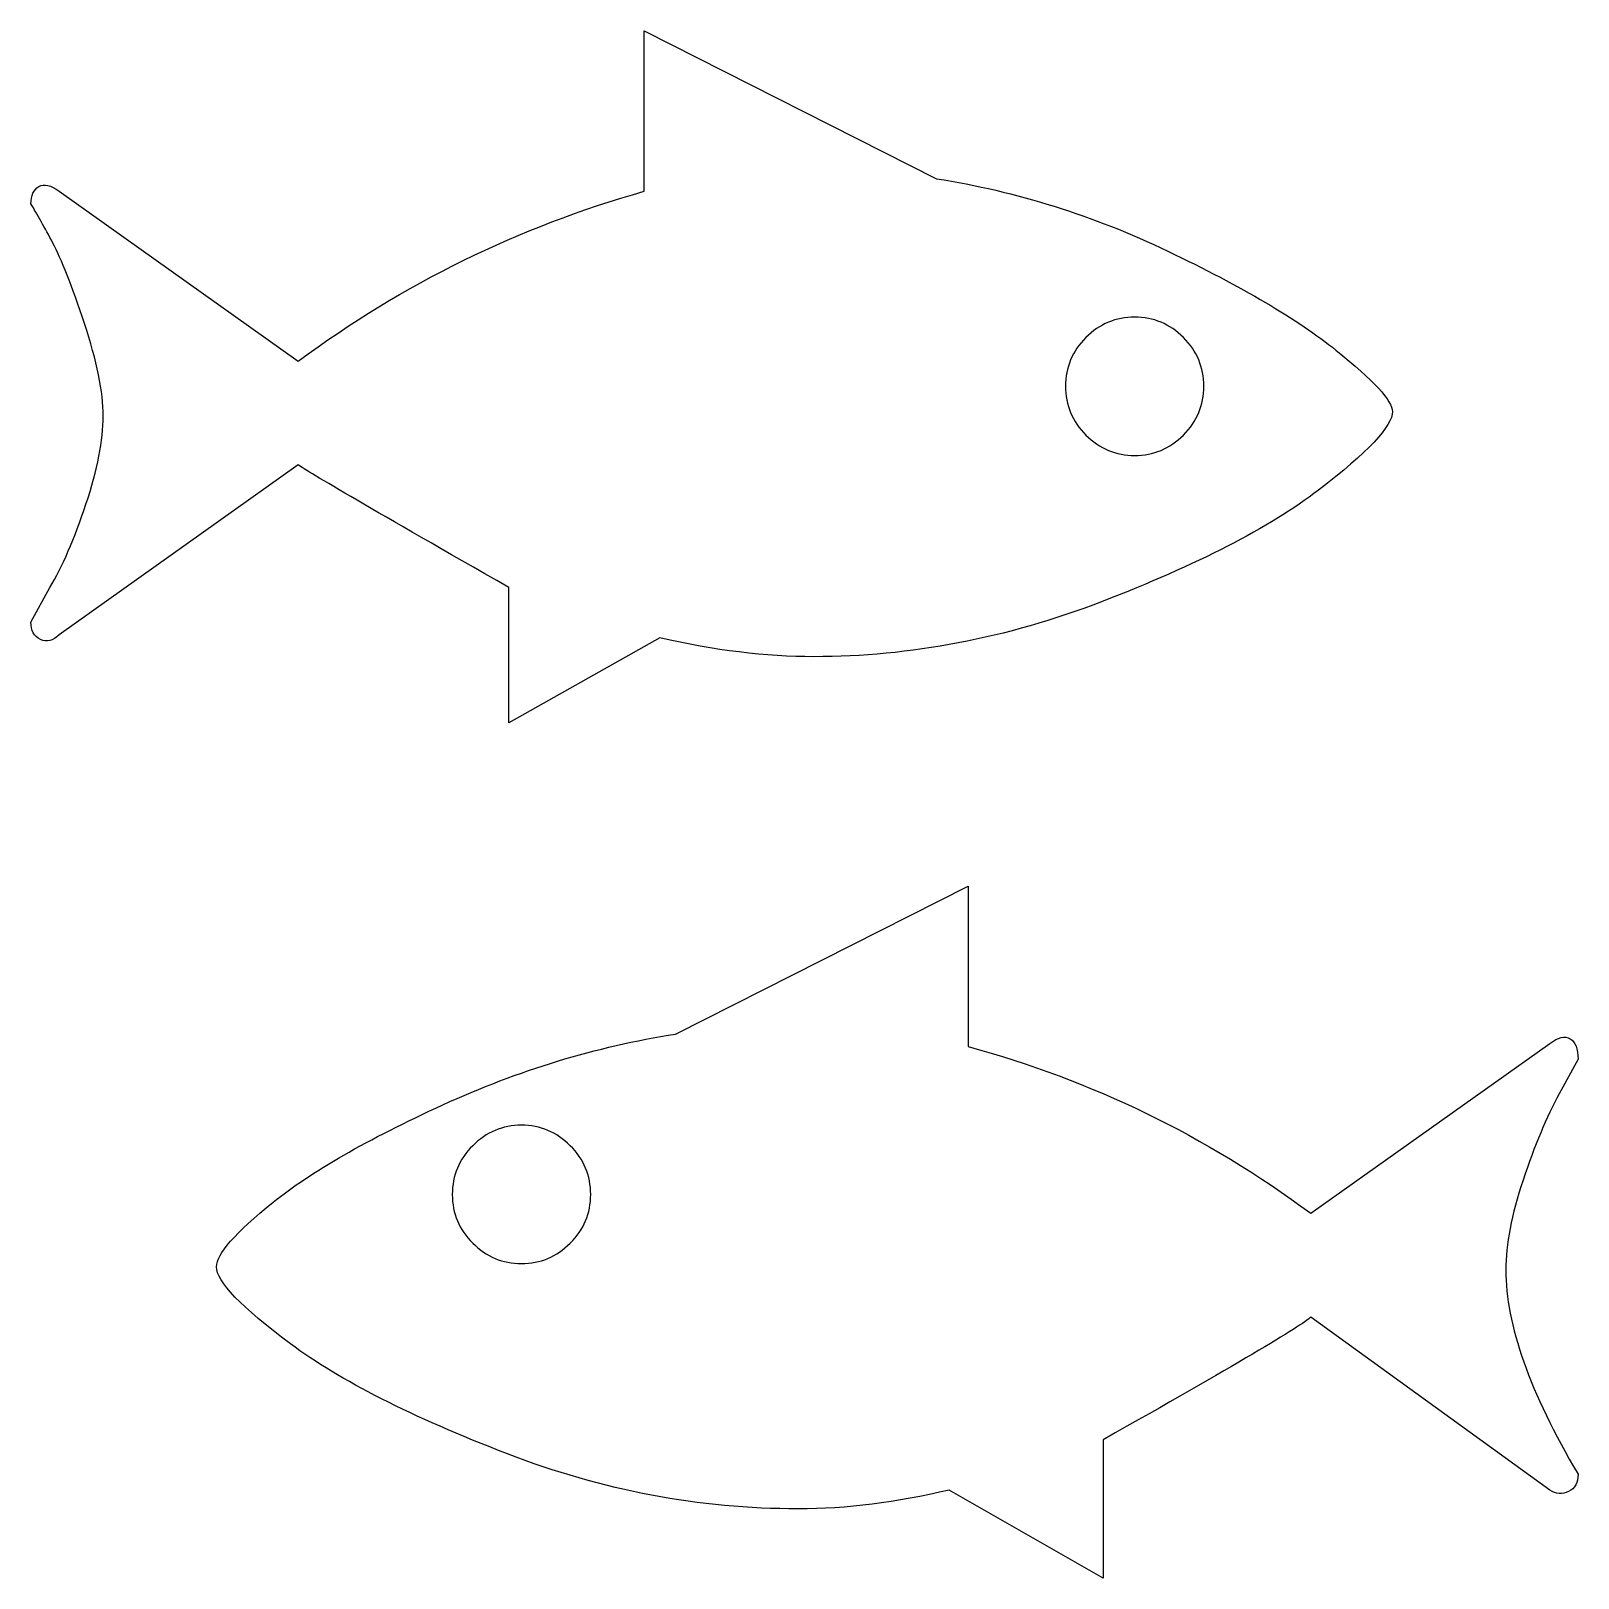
# Model space of a CAD drawing. Header units: centimetres. Extents: x -10.8 to 10.8, y -10.8 to 10.8.
import ezdxf

# ---------------------------------------------------------------- set-up
doc = ezdxf.new("R2010")
doc.units = ezdxf.units.CM
doc.header["$MEASUREMENT"] = 0
doc.layers.add('Layer 1', color=7, linetype='Continuous')

msp = doc.modelspace()

# ---------------------------------------------------------------- linework, layer by layer
at = {"layer": 'Layer 1'}
for points, knots in [([(-4.12492, 3.02787), (-4.12492, 3.02787), (-4.12492, 1.14094), (-4.12492, 1.14094), (-4.12492, 1.14094), (-4.12492, 1.14094), (-2.01858, 2.32576), (-2.01858, 2.32576), (-2.01858, 2.32576), (-1.25797, 2.15023), (-0.5412, 2.06247), (0.13164, 2.06247), (0.13164, 2.06247), (1.47737, 2.06247), (2.81578, 2.31843), (4.14685, 2.83041), (4.14685, 2.83041), (5.47792, 3.34239), (6.48721, 3.86164), (7.17472, 4.38823), (7.17472, 4.38823), (7.86223, 4.91482), (8.20595, 5.28049), (8.20595, 5.48528), (8.20595, 5.48528), (8.20595, 5.63154), (7.94266, 5.91677), (7.41607, 6.34098), (7.41607, 6.34098), (6.88948, 6.76519), (6.10694, 7.22594), (5.06838, 7.72325), (5.06838, 7.72325), (4.02982, 8.22056), (2.95471, 8.55701), (1.84305, 8.73254), (1.84305, 8.73254), (1.84305, 8.73254), (-2.23799, 10.795), (-2.23799, 10.795), (-2.23799, 10.795), (-2.23799, 10.795), (-2.23799, 8.55701), (-2.23799, 8.55701), (-2.23799, 8.55701), (-3.99327, 8.05969), (-5.6023, 7.26982), (-7.06502, 6.18738), (-7.06502, 6.18738), (-7.06502, 6.18738), (-10.40006, 8.55701), (-10.40006, 8.55701), (-10.40006, 8.55701), (-10.51709, 8.64477), (-10.61214, 8.66672), (-10.68529, 8.62283), (-10.68529, 8.62283), (-10.75844, 8.57894), (-10.795, 8.49852), (-10.795, 8.38148), (-10.795, 8.38148), (-10.70724, 8.23522), (-10.60486, 8.05236), (-10.48783, 7.83295), (-10.48783, 7.83295), (-10.3708, 7.61354), (-10.22453, 7.24055), (-10.049, 6.71396), (-10.049, 6.71396), (-9.87347, 6.18737), (-9.78571, 5.75588), (-9.78571, 5.41944), (-9.78571, 5.41944), (-9.78571, 5.083), (-9.86615, 4.67344), (-10.02706, 4.19074), (-10.02706, 4.19074), (-10.18797, 3.70804), (-10.35618, 3.32043), (-10.53171, 3.02787), (-10.53171, 3.02787), (-10.53171, 3.02787), (-10.795, 2.54517), (-10.795, 2.54517), (-10.795, 2.54517), (-10.795, 2.42814), (-10.75112, 2.3477), (-10.66335, 2.30382), (-10.66335, 2.30382), (-10.57558, 2.25994), (-10.48782, 2.28188), (-10.40006, 2.36964), (-10.40006, 2.36964), (-10.40006, 2.36964), (-7.06502, 4.73927), (-7.06502, 4.73927), (-7.06502, 4.73927), (-6.94799, 4.6515), (-5.96797, 4.08104), (-4.12492, 3.02787)], [0, 0, 0, 0, 0.03846154, 0.03846154, 0.03846154, 0.03846154, 0.07692308, 0.07692308, 0.07692308, 0.07692308, 0.11538462, 0.11538462, 0.11538462, 0.11538462, 0.15384615, 0.15384615, 0.15384615, 0.15384615, 0.19230769, 0.19230769, 0.19230769, 0.19230769, 0.23076923, 0.23076923, 0.23076923, 0.23076923, 0.26923077, 0.26923077, 0.26923077, 0.26923077, 0.30769231, 0.30769231, 0.30769231, 0.30769231, 0.34615385, 0.34615385, 0.34615385, 0.34615385, 0.38461538, 0.38461538, 0.38461538, 0.38461538, 0.42307692, 0.42307692, 0.42307692, 0.42307692, 0.46153846, 0.46153846, 0.46153846, 0.46153846, 0.5, 0.5, 0.5, 0.5, 0.53846154, 0.53846154, 0.53846154, 0.53846154, 0.57692308, 0.57692308, 0.57692308, 0.57692308, 0.61538462, 0.61538462, 0.61538462, 0.61538462, 0.65384615, 0.65384615, 0.65384615, 0.65384615, 0.69230769, 0.69230769, 0.69230769, 0.69230769, 0.73076923, 0.73076923, 0.73076923, 0.73076923, 0.76923077, 0.76923077, 0.76923077, 0.76923077, 0.80769231, 0.80769231, 0.80769231, 0.80769231, 0.84615385, 0.84615385, 0.84615385, 0.84615385, 0.88461538, 0.88461538, 0.88461538, 0.88461538, 0.92307692, 0.92307692, 0.92307692, 0.92307692, 1, 1, 1, 1]), ([(3.92745, 6.51649), (4.11759, 6.70663), (4.34433, 6.80172), (4.60762, 6.80172), (4.60762, 6.80172), (4.87091, 6.80172), (5.09765, 6.70663), (5.28779, 6.51649), (5.28779, 6.51649), (5.47793, 6.32635), (5.57303, 6.09961), (5.57303, 5.83632), (5.57303, 5.83632), (5.57303, 5.57303), (5.47794, 5.34629), (5.2878, 5.15615), (5.2878, 5.15615), (5.09766, 4.96601), (4.87091, 4.87091), (4.60762, 4.87091), (4.60762, 4.87091), (4.34433, 4.87091), (4.11759, 4.966), (3.92745, 5.15614), (3.92745, 5.15614), (3.73731, 5.34628), (3.64222, 5.57303), (3.64222, 5.83632), (3.64222, 5.83632), (3.64222, 6.09961), (3.73731, 6.32635), (3.92745, 6.51649)], [0, 0, 0, 0, 0.11111111, 0.11111111, 0.11111111, 0.11111111, 0.22222222, 0.22222222, 0.22222222, 0.22222222, 0.33333333, 0.33333333, 0.33333333, 0.33333333, 0.44444444, 0.44444444, 0.44444444, 0.44444444, 0.55555556, 0.55555556, 0.55555556, 0.55555556, 0.66666667, 0.66666667, 0.66666667, 0.66666667, 0.77777778, 0.77777778, 0.77777778, 0.77777778, 1, 1, 1, 1]), ([(10.02706, -5.24391), (10.18798, -4.76121), (10.35618, -4.35894), (10.5317, -4.03715), (10.5317, -4.03715), (10.5317, -4.03715), (10.79499, -3.55445), (10.79499, -3.55445), (10.79499, -3.55445), (10.79499, -3.40819), (10.75844, -3.3131), (10.68528, -3.26922), (10.68528, -3.26922), (10.61182, -3.22534), (10.51673, -3.24728), (10.40005, -3.33504), (10.40005, -3.33504), (10.40005, -3.33504), (7.06501, -5.70467), (7.06501, -5.70467), (7.06501, -5.70467), (5.60229, -4.62223), (4.00787, -3.84701), (2.28186, -3.37892), (2.28186, -3.37892), (2.28186, -3.37892), (2.28186, -1.14093), (2.28186, -1.14093), (2.28186, -1.14093), (2.28186, -1.14093), (-1.79918, -3.20339), (-1.79918, -3.20339), (-1.79918, -3.20339), (-2.91085, -3.37892), (-3.99329, -3.70803), (-5.04646, -4.19074), (-5.04646, -4.19074), (-6.09963, -4.67345), (-6.88951, -5.12688), (-7.41609, -5.55109), (-7.41609, -5.55109), (-7.94267, -5.9753), (-8.20596, -6.27514), (-8.20596, -6.45067), (-8.20596, -6.45067), (-8.20596, -6.65547), (-7.86223, -7.01381), (-7.17473, -7.52578), (-7.17473, -7.52578), (-6.48723, -8.03775), (-5.47794, -8.54968), (-4.14686, -9.06165), (-4.14686, -9.06165), (-2.81578, -9.57362), (-1.46272, -9.82959), (-0.08776, -9.82959), (-0.08776, -9.82959), (0.58508, -9.82959), (1.2872, -9.74183), (2.01858, -9.5663), (2.01858, -9.5663), (2.01858, -9.5663), (4.1688, -10.795), (4.1688, -10.795), (4.1688, -10.795), (4.1688, -10.795), (4.1688, -8.86419), (4.1688, -8.86419), (4.1688, -8.86419), (5.98258, -7.84029), (6.94799, -7.26982), (7.06502, -7.15279), (7.06502, -7.15279), (7.06502, -7.15279), (10.40006, -9.56631), (10.40006, -9.56631), (10.40006, -9.56631), (10.48782, -9.6248), (10.57559, -9.63213), (10.66335, -9.58825), (10.66335, -9.58825), (10.75111, -9.54437), (10.795, -9.46393), (10.795, -9.3469), (10.795, -9.3469), (10.12216, -8.20597), (9.78571, -7.25517), (9.78571, -6.49456), (9.78571, -6.49456), (9.78571, -6.1435), (9.86615, -5.72662), (10.02706, -5.24391)], [0, 0, 0, 0, 0.04166667, 0.04166667, 0.04166667, 0.04166667, 0.08333333, 0.08333333, 0.08333333, 0.08333333, 0.125, 0.125, 0.125, 0.125, 0.16666667, 0.16666667, 0.16666667, 0.16666667, 0.20833333, 0.20833333, 0.20833333, 0.20833333, 0.25, 0.25, 0.25, 0.25, 0.29166667, 0.29166667, 0.29166667, 0.29166667, 0.33333333, 0.33333333, 0.33333333, 0.33333333, 0.375, 0.375, 0.375, 0.375, 0.41666667, 0.41666667, 0.41666667, 0.41666667, 0.45833333, 0.45833333, 0.45833333, 0.45833333, 0.5, 0.5, 0.5, 0.5, 0.54166667, 0.54166667, 0.54166667, 0.54166667, 0.58333333, 0.58333333, 0.58333333, 0.58333333, 0.625, 0.625, 0.625, 0.625, 0.66666667, 0.66666667, 0.66666667, 0.66666667, 0.70833333, 0.70833333, 0.70833333, 0.70833333, 0.75, 0.75, 0.75, 0.75, 0.79166667, 0.79166667, 0.79166667, 0.79166667, 0.83333333, 0.83333333, 0.83333333, 0.83333333, 0.875, 0.875, 0.875, 0.875, 0.91666667, 0.91666667, 0.91666667, 0.91666667, 1, 1, 1, 1]), ([(-3.26922, -6.12155), (-3.45936, -6.31169), (-3.6861, -6.40678), (-3.94939, -6.40678), (-3.94939, -6.40678), (-4.21268, -6.40678), (-4.43942, -6.31169), (-4.62956, -6.12155), (-4.62956, -6.12155), (-4.8197, -5.93141), (-4.9148, -5.70467), (-4.9148, -5.44138), (-4.9148, -5.44138), (-4.9148, -5.17809), (-4.81971, -4.95135), (-4.62957, -4.76121), (-4.62957, -4.76121), (-4.43943, -4.57107), (-4.21268, -4.47598), (-3.94939, -4.47598), (-3.94939, -4.47598), (-3.6861, -4.47598), (-3.45936, -4.57107), (-3.26922, -4.76121), (-3.26922, -4.76121), (-3.07908, -4.95135), (-2.98398, -5.17809), (-2.98398, -5.44138), (-2.98398, -5.44138), (-2.98398, -5.70467), (-3.07908, -5.93141), (-3.26922, -6.12155)], [0, 0, 0, 0, 0.11111111, 0.11111111, 0.11111111, 0.11111111, 0.22222222, 0.22222222, 0.22222222, 0.22222222, 0.33333333, 0.33333333, 0.33333333, 0.33333333, 0.44444444, 0.44444444, 0.44444444, 0.44444444, 0.55555556, 0.55555556, 0.55555556, 0.55555556, 0.66666667, 0.66666667, 0.66666667, 0.66666667, 0.77777778, 0.77777778, 0.77777778, 0.77777778, 1, 1, 1, 1])]:
    msp.add_open_spline(points, degree=3, knots=knots, dxfattribs=at)

doc.saveas('drawing.dxf')
